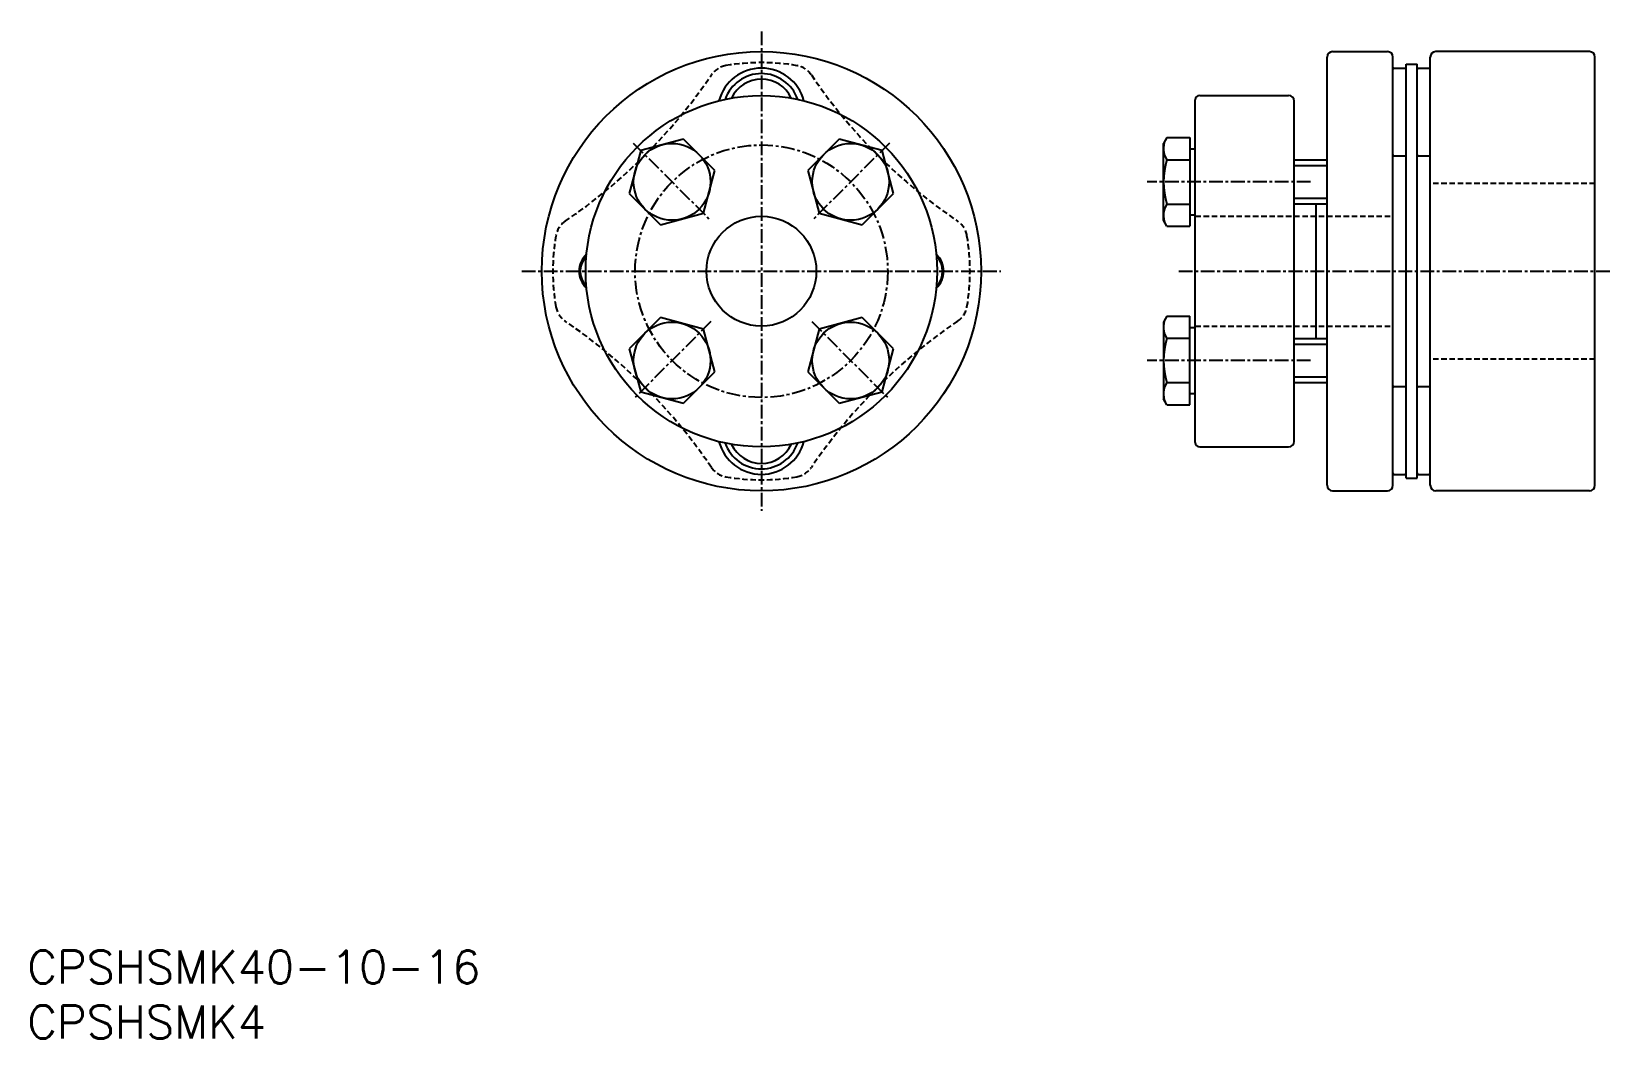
# Model space of a CAD drawing. Extents: x 45 to 189, y 37 to 129.
import ezdxf
from ezdxf.enums import TextEntityAlignment as Align

# ---------------------------------------------------------------- set-up
doc = ezdxf.new("R2010")
doc.units = 0
doc.linetypes.add('CENTER', pattern=[2, 1.25, -0.25, 0.25, -0.25])
doc.linetypes.add('DASHED', pattern=[0.75, 0.5, -0.25])
doc.layers.get('0').update_dxf_attribs({"linetype": 'CONTINUOUS'})
doc.layers.add('CENTER', color=1, linetype='CENTER')
doc.styles.get("Standard").update_dxf_attribs({"font": 'txt.shx', "bigfont": 'extfont.shx'})

msp = doc.modelspace()

# ---------------------------------------------------------------- linework, layer by layer
at = {"color": 7, "linetype": 'CONTINUOUS'}
for p, q in [((163.16, 87.67), (163.16, 126.67)), ((163.66, 127.17), (168.66, 127.17)), ((169.16, 87.67), (169.16, 126.67)), ((172.56, 87.67), (172.56, 126.67)), ((187.06, 127.17), (173.06, 127.17)), ((187.56, 87.67), (187.56, 126.67)), ((169.26, 125.67), (170.26, 125.67)), ((170.36, 126.02), (171.36, 126.02)), ((170.36, 88.32), (170.36, 126.02)), ((171.36, 88.32), (171.36, 126.02)), ((171.46, 125.67), (172.46, 125.67)), ((151.16, 91.57), (151.16, 122.77)), ((151.56, 123.17), (159.66, 123.17)), ((160.16, 91.67), (160.16, 122.67)), ((100.65, 118.16), (99.6, 114.26)), ((104.55, 119.21), (100.65, 118.16)), ((107.41, 116.35), (104.55, 119.21)), ((118.72, 119.21), (115.86, 116.35)), ((122.63, 118.16), (118.72, 119.21)), ((123.67, 114.26), (122.63, 118.16)), ((148.57, 119.35), (148.26, 118.81)), ((148.26, 111.81), (148.26, 118.81)), ((148.57, 119.35), (150.66, 119.35)), ((150.66, 119.35), (150.66, 118.25)), ((150.66, 118.31), (151.16, 118.31)), ((150.66, 118.25), (150.66, 112.37)), ((148.57, 117.33), (150.66, 117.33)), ((160.16, 117.31), (163.16, 117.31)), ((160.16, 116.81), (163.16, 116.81)), ((169.26, 117.67), (170.26, 117.67)), ((171.46, 117.67), (172.46, 117.67)), ((106.36, 112.45), (107.41, 116.35)), ((115.86, 116.35), (116.91, 112.45)), ((99.6, 114.26), (102.46, 111.4)), ((120.81, 111.4), (123.67, 114.26)), ((160.16, 113.81), (163.16, 113.81)), ((102.46, 111.4), (106.36, 112.45)), ((116.91, 112.45), (120.81, 111.4)), ((148.57, 113.28), (150.66, 113.28)), ((150.66, 112.37), (150.66, 111.26)), ((150.66, 112.31), (151.16, 112.31)), ((160.16, 113.31), (163.16, 113.31)), ((162.16, 101.04), (162.16, 113.31)), ((148.57, 111.26), (148.26, 111.81)), ((148.57, 111.26), (150.66, 111.26)), ((102.46, 102.95), (99.6, 100.09)), ((106.36, 101.9), (102.46, 102.95)), ((120.81, 102.95), (116.91, 101.9)), ((123.67, 100.09), (120.81, 102.95)), ((148.57, 103.08), (148.26, 102.54)), ((148.26, 102.54), (148.26, 95.54)), ((148.57, 103.08), (150.66, 103.08)), ((150.66, 101.98), (150.66, 103.08)), ((107.41, 98), (106.36, 101.9)), ((116.91, 101.9), (115.86, 98)), ((148.57, 101.06), (150.66, 101.06)), ((150.66, 102.04), (151.16, 102.04)), ((150.66, 96.1), (150.66, 101.98)), ((160.16, 101.04), (163.16, 101.04)), ((99.6, 100.09), (100.65, 96.18)), ((122.63, 96.18), (123.67, 100.09)), ((160.16, 100.54), (163.16, 100.54)), ((104.55, 95.14), (107.41, 98)), ((115.86, 98), (118.72, 95.14)), ((148.57, 97.02), (150.66, 97.02)), ((160.16, 97.54), (163.16, 97.54)), ((160.16, 97.04), (163.16, 97.04)), ((169.26, 96.67), (170.26, 96.67)), ((171.46, 96.67), (172.46, 96.67)), ((100.65, 96.18), (104.55, 95.14)), ((118.72, 95.14), (122.63, 96.18)), ((148.57, 95), (148.26, 95.54)), ((148.57, 95), (150.66, 95)), ((150.66, 95), (150.66, 96.1)), ((150.66, 96.04), (151.16, 96.04)), ((151.56, 91.17), (159.66, 91.17)), ((169.26, 88.67), (170.26, 88.67)), ((170.36, 88.32), (171.36, 88.32)), ((171.46, 88.67), (172.46, 88.67)), ((163.66, 87.17), (168.66, 87.17)), ((187.06, 87.17), (173.06, 87.17))]:
    msp.add_line(p, q, dxfattribs=at)
at = {"color": 3, "linetype": 'DASHED'}
for p, q in [((187.56, 115.17), (172.56, 115.17)), ((151.16, 112.17), (169.16, 112.17)), ((154.16, 112.17), (169.16, 112.17)), ((151.16, 102.17), (169.16, 102.17)), ((154.16, 102.17), (169.16, 102.17)), ((187.56, 99.17), (172.56, 99.17))]:
    msp.add_line(p, q, dxfattribs=at)
at = {"color": 7, "linetype": 'CONTINUOUS'}
for centre, radius in [((111.64, 107.17), 20), ((111.64, 107.17), 16), ((103.5, 115.31), 3.5), ((119.77, 115.31), 3.5), ((111.64, 107.17), 5), ((103.5, 99.04), 3.5), ((119.77, 99.04), 3.5)]:
    msp.add_circle(centre, radius, dxfattribs=at)
for centre, radius, start, end in [((163.66, 126.67), 0.5, 90, 180), ((168.66, 126.67), 0.5, 0, 90), ((173.06, 126.67), 0.5, 90, 180), ((187.06, 126.67), 0.5, 0, 90), ((111.64, 121.67), 4, 14.8604, 165.1396), ((169.26, 125.57), 0.1, 90, 180), ((170.26, 125.57), 0.1, 0, 90), ((171.46, 125.57), 0.1, 90, 180), ((172.46, 125.57), 0.1, 0, 90), ((111.64, 121.67), 3.5, 19.2718, 160.7282), ((111.64, 121.67), 3, 24.9871, 155.0129), ((151.56, 122.77), 0.4, 90, 180), ((159.66, 122.67), 0.5, 0, 90), ((150.04, 118.34), 1.79, 154.4469, 214.4469), ((154.94, 115.31), 6.68, 162.3875, 197.6125), ((169.26, 117.77), 0.1, 180, 270), ((170.26, 117.77), 0.1, 270, 0), ((171.46, 117.77), 0.1, 180, 270), ((172.46, 117.77), 0.1, 270, 0), ((150.04, 112.27), 1.79, 145.5531, 205.5531), ((97.14, 107.17), 2.1, 132.7513, 227.2487), ((97.14, 107.17), 2, 136.0402, 223.9598), ((126.14, 107.17), 2.1, 312.7513, 47.2487), ((126.14, 107.17), 2, 316.0402, 43.9598), ((150.04, 102.07), 1.79, 154.4469, 214.4469), ((154.94, 99.04), 6.68, 162.3875, 197.6125), ((150.04, 96.01), 1.79, 145.5531, 205.5531), ((169.26, 96.57), 0.1, 90, 180), ((170.26, 96.57), 0.1, 0, 90), ((171.46, 96.57), 0.1, 90, 180), ((172.46, 96.57), 0.1, 0, 90), ((111.64, 92.67), 4, 194.8604, 345.1396), ((111.64, 92.67), 3.5, 199.2718, 340.7282), ((111.64, 92.67), 3, 204.9871, 335.0129), ((151.56, 91.57), 0.4, 180, 270), ((159.66, 91.67), 0.5, 270, 360), ((169.26, 88.77), 0.1, 180, 270), ((169.26, 88.77), 0.1, 180, 270), ((170.26, 88.77), 0.1, 270, 0), ((171.46, 88.77), 0.1, 180, 270), ((172.46, 88.77), 0.1, 270, 0), ((163.66, 87.67), 0.5, 180, 270), ((168.66, 87.67), 0.5, 270, 0), ((173.06, 87.67), 0.5, 180, 270), ((187.06, 87.67), 0.5, 270, 0)]:
    msp.add_arc(centre, radius, start, end, dxfattribs=at)
at = {"color": 3, "linetype": 'DASHED'}
for centre, radius, start, end in [((108.74, 123.93), 2, 99.8118, 145.8591), ((111.64, 107.17), 19, 80.1882, 99.8118), ((114.53, 123.93), 2, 34.1409, 80.1882), ((65.7, 153.11), 50, 304.1409, 325.8591), ((157.57, 153.11), 50, 214.1409, 235.8591), ((94.89, 110.07), 2, 124.1409, 170.1882), ((128.39, 110.07), 2, 9.8118, 55.8591), ((111.64, 107.17), 19, 170.1882, 189.8118), ((111.64, 107.17), 19, 350.1882, 9.8118), ((94.89, 104.28), 2, 189.8118, 235.8591), ((128.39, 104.28), 2, 304.1409, 350.1882), ((65.7, 61.24), 50, 34.1409, 55.8591), ((157.57, 61.24), 50, 124.1409, 145.8591), ((108.74, 90.42), 2, 214.1409, 260.1882), ((114.53, 90.42), 2, 279.8118, 325.8591), ((111.64, 107.17), 19, 260.1882, 279.8118)]:
    msp.add_arc(centre, radius, start, end, dxfattribs=at)
at = {"layer": 'CENTER', "color": 1, "linetype": 'CENTER'}
for p, q in [((111.64, 129), (111.64, 85.35)), ((99.97, 118.84), (107.04, 111.77)), ((123.3, 118.84), (116.23, 111.77)), ((161.66, 115.31), (146.76, 115.31)), ((89.82, 107.17), (133.46, 107.17)), ((149.66, 107.17), (189.06, 107.17)), ((107.04, 102.58), (99.97, 95.51)), ((116.23, 102.58), (123.3, 95.51)), ((161.66, 99.04), (146.76, 99.04))]:
    msp.add_line(p, q, dxfattribs=at)
msp.add_circle((111.64, 107.17), 11.5, dxfattribs=at)

# ---------------------------------------------------------------- texts
at = {"color": 7, "linetype": 'CONTINUOUS'}
for s, p in [('CPSHSMK40-10-16', (44.78, 43.8)), ('CPSHSMK4', (44.78, 38.8))]:
    msp.add_text(s, height=3, dxfattribs=at).set_placement(p, align=Align.MIDDLE_LEFT)

doc.saveas('drawing.dxf')
